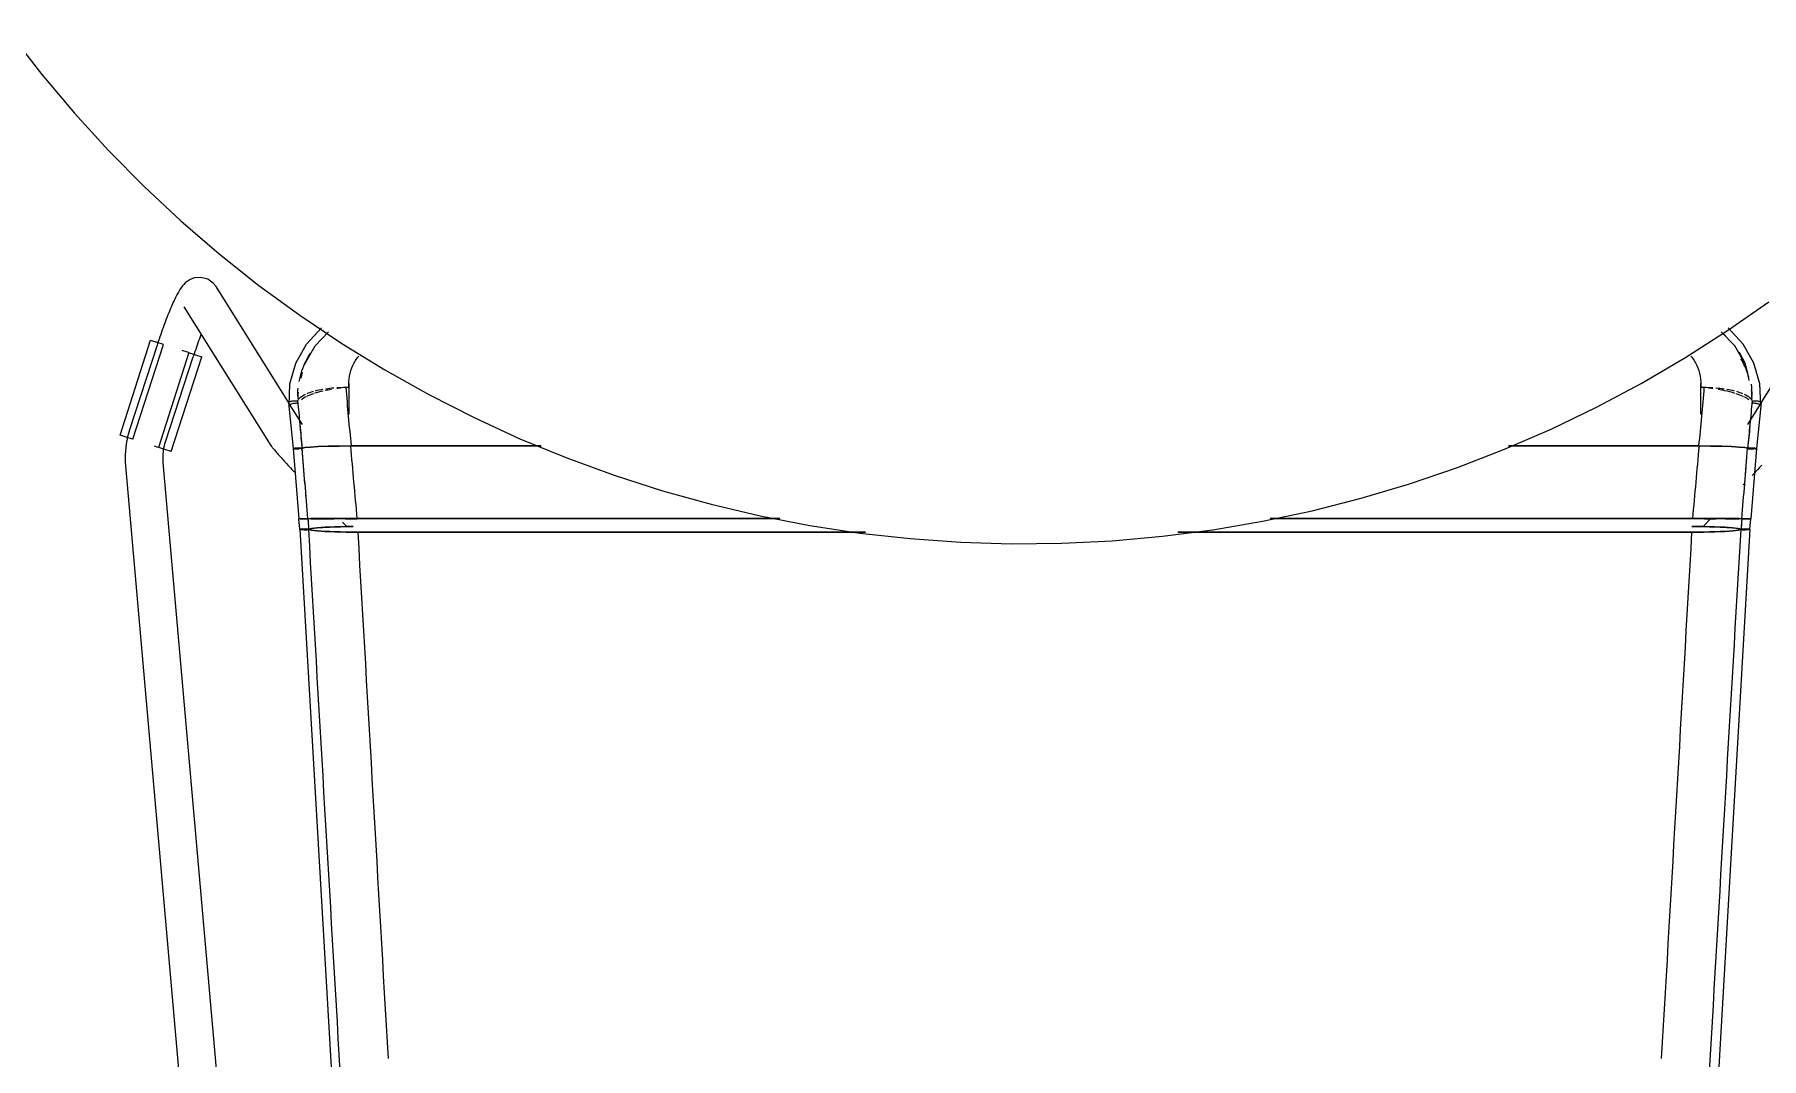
# Model space of a CAD drawing. Header units: millimetres. Extents: x 155927 to 317870, y -36033 to 97293.
# Drawn here: x 169434 to 169980, y 11743 to 12067 of the extents above; entities that cross this region are included whole.
import ezdxf

# ---------------------------------------------------------------- set-up
doc = ezdxf.new("R2010")
doc.units = ezdxf.units.MM
doc.header["$MEASUREMENT"] = 0
doc.layers.add('I-FURN', color=8, linetype='CONTINUOUS', lineweight=9)

msp = doc.modelspace()

# ---------------------------------------------------------------- linework, layer by layer
at = {"layer": 'I-FURN'}
for p, q in [((169426.52, 12067.12), (169436.33, 12054.48)), ((169436.33, 12054.48), (169446.64, 12042.24)), ((169446.64, 12042.24), (169457.43, 12030.43)), ((169457.43, 12030.43), (169468.68, 12019.05)), ((169468.68, 12019.05), (169480.37, 12008.14)), ((169480.37, 12008.14), (169492.5, 11997.7)), ((169492.5, 11997.7), (169505.03, 11987.76)), ((169480.57, 11987.23), (169480.29, 11986.84)), ((169480.88, 11987.63), (169480.57, 11987.23)), ((169481.25, 11988.06), (169480.88, 11987.63)), ((169481.72, 11988.52), (169481.25, 11988.06)), ((169482.35, 11989.04), (169481.72, 11988.52)), ((169483.26, 11989.61), (169482.35, 11989.04)), ((169484.64, 11990.13), (169483.26, 11989.61)), ((169486.61, 11990.3), (169484.64, 11990.13)), ((169488.84, 11989.71), (169486.61, 11990.3)), ((169490.57, 11988.49), (169488.84, 11989.71)), ((169490.57, 11988.49), (169491.47, 11987.37)), ((169514.5, 11950.6), (169491.47, 11987.37)), ((169505.03, 11987.76), (169517.95, 11978.32)), ((170003.25, 11987.37), (169980.22, 11950.6)), ((169477.71, 11981.92), (169477.47, 11981.38)), ((169477.94, 11982.45), (169477.71, 11981.92)), ((169478.18, 11982.96), (169477.94, 11982.45)), ((169478.41, 11983.45), (169478.18, 11982.96)), ((169478.64, 11983.93), (169478.41, 11983.45)), ((169478.87, 11984.38), (169478.64, 11983.93)), ((169479.1, 11984.82), (169478.87, 11984.38)), ((169479.33, 11985.25), (169479.1, 11984.82)), ((169479.56, 11985.66), (169479.33, 11985.25)), ((169479.8, 11986.06), (169479.56, 11985.66)), ((169480.04, 11986.45), (169479.8, 11986.06)), ((169480.29, 11986.84), (169480.04, 11986.45)), ((169969.64, 11973.44), (169982.76, 11982.6)), ((169475.47, 11976.45), (169475.22, 11975.77)), ((169475.73, 11977.11), (169475.47, 11976.45)), ((169475.98, 11977.77), (169475.73, 11977.11)), ((169476.23, 11978.41), (169475.98, 11977.77)), ((169476.48, 11979.03), (169476.23, 11978.41)), ((169476.73, 11979.64), (169476.48, 11979.03)), ((169476.98, 11980.24), (169476.73, 11979.64)), ((169477.22, 11980.82), (169476.98, 11980.24)), ((169477.47, 11981.38), (169477.22, 11980.82)), ((169481.3, 11981), (169508.6, 11937.41)), ((169517.95, 11978.32), (169531.24, 11969.41)), ((169473.45, 11970.78), (169473.2, 11970.04)), ((169473.7, 11971.51), (169473.45, 11970.78)), ((169473.95, 11972.24), (169473.7, 11971.51)), ((169474.2, 11972.96), (169473.95, 11972.24)), ((169474.45, 11973.68), (169474.2, 11972.96)), ((169474.71, 11974.38), (169474.45, 11973.68)), ((169474.96, 11975.08), (169474.71, 11974.38)), ((169475.22, 11975.77), (169474.96, 11975.08)), ((169486.19, 11970.85), (169485.96, 11970.21)), ((169486.43, 11971.49), (169486.19, 11970.85)), ((169486.66, 11972.11), (169486.43, 11971.49)), ((169520.1, 11969.18), (169524.85, 11974.33)), ((169522.79, 11968.6), (169527.05, 11973.07)), ((169956.16, 11964.82), (169969.64, 11973.44)), ((169971.93, 11968.6), (169967.67, 11973.07)), ((169974.62, 11969.18), (169969.87, 11974.33)), ((169461.1, 11940.39), (169470.78, 11970.4)), ((169472.81, 11968.84), (169464.1, 11942.03)), ((169465.14, 11939.09), (169474.83, 11969.09)), ((169470.78, 11970.4), (169472.74, 11969.77)), ((169472.74, 11969.77), (169474.71, 11969.13)), ((169472.96, 11969.3), (169472.81, 11968.84)), ((169473.2, 11970.04), (169472.96, 11969.3)), ((169482.9, 11966.49), (169473.21, 11936.48)), ((169482.8, 11966.52), (169480.79, 11967.17)), ((169483.02, 11966.45), (169484.99, 11965.81)), ((169484.33, 11965.46), (169484.22, 11965.14)), ((169484.56, 11966.16), (169484.33, 11965.46)), ((169484.79, 11966.85), (169484.56, 11966.16)), ((169485.02, 11967.53), (169484.79, 11966.85)), ((169484.99, 11965.81), (169486.94, 11965.18)), ((169485.25, 11968.21), (169485.02, 11967.53)), ((169485.49, 11968.88), (169485.25, 11968.21)), ((169485.72, 11969.55), (169485.49, 11968.88)), ((169485.96, 11970.21), (169485.72, 11969.55)), ((169516.71, 11963.17), (169520.1, 11969.18)), ((169519.42, 11962.77), (169522.79, 11968.6)), ((169531.24, 11969.41), (169544.87, 11961.03)), ((169975.3, 11962.77), (169971.93, 11968.6)), ((169978.01, 11963.17), (169974.62, 11969.18)), ((169475.51, 11938.32), (169484.22, 11965.14)), ((169477.25, 11935.18), (169486.94, 11965.18)), ((169514.84, 11956.65), (169516.71, 11963.17)), ((169544.87, 11961.03), (169558.83, 11953.21)), ((169942.35, 11956.74), (169956.16, 11964.82)), ((169979.88, 11956.65), (169978.01, 11963.17)), ((169514.55, 11949.74), (169514.84, 11956.65)), ((169532.5, 11955.53), (169533.55, 11955.53)), ((169533.49, 11956.77), (169533.49, 11947.02)), ((169928.23, 11949.22), (169942.35, 11956.74)), ((169961.17, 11955.53), (169962.22, 11955.53)), ((169961.23, 11947.02), (169961.23, 11956.77)), ((169980.17, 11949.74), (169979.88, 11956.65)), ((169514.43, 11950.64), (169515.85, 11936.15)), ((169518.77, 11943.78), (169514.73, 11950.23)), ((169558.83, 11953.21), (169573.09, 11945.96)), ((169913.82, 11942.28), (169928.23, 11949.22)), ((169979.99, 11950.23), (169975.95, 11943.78)), ((169980.29, 11950.64), (169978.87, 11936.15)), ((169573.09, 11945.96), (169587.62, 11939.27)), ((169463.05, 11939.76), (169461.1, 11940.39)), ((169463.24, 11938.72), (169463.04, 11937.59)), ((169465.02, 11939.13), (169463.05, 11939.76)), ((169463.48, 11939.83), (169463.24, 11938.72)), ((169463.77, 11940.94), (169463.48, 11939.83)), ((169464.1, 11942.03), (169463.77, 11940.94)), ((169475.31, 11937.66), (169475.5, 11938.3)), ((169475.5, 11938.3), (169475.51, 11938.32)), ((169587.62, 11939.27), (169602.42, 11933.18)), ((169899.14, 11935.91), (169913.82, 11942.28)), ((169462.72, 11934.18), (169462.7, 11933.04)), ((169462.7, 11933.04), (169462.73, 11931.9)), ((169462.78, 11935.32), (169462.72, 11934.18)), ((169462.88, 11936.46), (169462.78, 11935.32)), ((169463.04, 11937.59), (169462.88, 11936.46)), ((169473.11, 11936.51), (169471.95, 11936.89)), ((169475.3, 11935.81), (169473.33, 11936.44)), ((169474.7, 11933.08), (169474.71, 11933.74)), ((169474.72, 11932.42), (169474.7, 11933.08)), ((169474.71, 11933.74), (169474.74, 11934.41)), ((169474.74, 11934.41), (169474.8, 11935.06)), ((169474.8, 11935.06), (169474.89, 11935.72)), ((169474.89, 11935.72), (169475, 11936.37)), ((169475, 11936.37), (169475.14, 11937.02)), ((169475.14, 11937.02), (169475.31, 11937.66)), ((169477.25, 11935.18), (169475.3, 11935.81)), ((169508.6, 11937.41), (169508.82, 11937.09)), ((169508.82, 11937.09), (169509, 11936.83)), ((169509, 11936.83), (169509.17, 11936.6)), ((169509.17, 11936.6), (169509.35, 11936.38)), ((169509.35, 11936.38), (169509.53, 11936.16)), ((169509.53, 11936.16), (169509.72, 11935.93)), ((169509.72, 11935.93), (169509.92, 11935.69)), ((169509.92, 11935.69), (169510.13, 11935.43)), ((169510.13, 11935.43), (169510.36, 11935.17)), ((169510.36, 11935.17), (169510.61, 11934.89)), ((169510.61, 11934.89), (169510.86, 11934.59)), ((169510.86, 11934.59), (169511.14, 11934.28)), ((169511.14, 11934.28), (169511.42, 11933.96)), ((169511.42, 11933.96), (169511.73, 11933.62)), ((169511.73, 11933.62), (169512.04, 11933.27)), ((169512.04, 11933.27), (169512.37, 11932.91)), ((169512.37, 11932.91), (169512.71, 11932.53)), ((169512.71, 11932.53), (169513.07, 11932.14)), ((169515.92, 11936.17), (169515.85, 11936.15)), ((169515.85, 11936.15), (169515.92, 11936.12)), ((169515.86, 11936.15), (169515.92, 11936.17)), ((169515.86, 11936.15), (169517.68, 11913.94)), ((169515.92, 11936.12), (169515.86, 11936.15)), ((169516.11, 11936.2), (169515.92, 11936.17)), ((169515.92, 11936.12), (169516.1, 11936.1)), ((169516.11, 11936.1), (169515.92, 11936.12)), ((169516.1, 11936.1), (169516.4, 11936.07)), ((169516.41, 11936.22), (169516.11, 11936.2)), ((169516.11, 11936.2), (169516.41, 11936.22)), ((169516.4, 11936.07), (169516.11, 11936.1)), ((169516.4, 11936.07), (169516.78, 11936.06)), ((169516.78, 11936.06), (169516.4, 11936.07)), ((169516.79, 11936.23), (169516.41, 11936.22)), ((169516.41, 11936.22), (169516.79, 11936.23)), ((169516.78, 11936.06), (169517.23, 11936.05)), ((169517.23, 11936.05), (169516.78, 11936.06)), ((169517.24, 11936.24), (169516.79, 11936.23)), ((169516.79, 11936.23), (169517.25, 11936.24)), ((169517.23, 11936.05), (169517.72, 11936.04)), ((169517.72, 11936.04), (169517.23, 11936.05)), ((169517.73, 11936.25), (169517.24, 11936.24)), ((169517.25, 11936.24), (169517.74, 11936.25)), ((169518.23, 11936.25), (169517.73, 11936.25)), ((169517.74, 11936.25), (169518.24, 11936.25)), ((169518.7, 11936.24), (169518.23, 11936.25)), ((169518.24, 11936.25), (169518.71, 11936.24)), ((169518.37, 11936.05), (169518.69, 11936.05)), ((169518.69, 11936.05), (169518.37, 11936.05)), ((169519.59, 11936.43), (169518.7, 11936.24)), ((169518.71, 11936.24), (169519.59, 11936.43)), ((169519.59, 11936.43), (169521.31, 11936.61)), ((169521.33, 11936.61), (169519.59, 11936.43)), ((169521.33, 11936.61), (169523.77, 11936.76)), ((169523.81, 11936.76), (169521.33, 11936.61)), ((169523.8, 11936.76), (169526.84, 11936.87)), ((169526.91, 11936.88), (169523.81, 11936.76)), ((169526.9, 11936.88), (169530.35, 11936.95)), ((169530.34, 11936.95), (169526.91, 11936.88)), ((169534.2, 11936.98), (169530.44, 11936.95)), ((169530.44, 11936.95), (169534.08, 11936.98)), ((169594.32, 11936.98), (169534.2, 11936.98)), ((169534.2, 11936.98), (169594.32, 11936.98)), ((169602.42, 11933.18), (169617.44, 11927.68)), ((169884.22, 11930.14), (169899.14, 11935.91)), ((169960.52, 11936.98), (169900.4, 11936.98)), ((169900.4, 11936.98), (169960.52, 11936.98)), ((169964.28, 11936.95), (169960.52, 11936.98)), ((169960.64, 11936.98), (169964.28, 11936.95)), ((169964.37, 11936.95), (169967.82, 11936.88)), ((169967.81, 11936.88), (169964.38, 11936.95)), ((169970.91, 11936.76), (169967.81, 11936.88)), ((169967.88, 11936.87), (169970.92, 11936.76)), ((169973.39, 11936.61), (169970.91, 11936.76)), ((169970.95, 11936.76), (169973.39, 11936.61)), ((169975.13, 11936.43), (169973.39, 11936.61)), ((169973.41, 11936.61), (169975.13, 11936.43)), ((169975.13, 11936.43), (169976.01, 11936.24)), ((169976.02, 11936.24), (169975.13, 11936.43)), ((169976.01, 11936.24), (169976.48, 11936.25)), ((169976.49, 11936.25), (169976.02, 11936.24)), ((169976.03, 11936.05), (169976.5, 11936.04)), ((169976.5, 11936.04), (169976.03, 11936.05)), ((169976.48, 11936.25), (169976.98, 11936.25)), ((169976.99, 11936.25), (169976.49, 11936.25)), ((169976.5, 11936.04), (169977, 11936.04)), ((169977, 11936.04), (169976.5, 11936.04)), ((169976.98, 11936.25), (169977.47, 11936.24)), ((169977.48, 11936.24), (169976.99, 11936.25)), ((169977, 11936.04), (169977.49, 11936.05)), ((169977.49, 11936.05), (169977, 11936.04)), ((169978.86, 11936.15), (169977.04, 11913.94)), ((169977.47, 11936.24), (169977.93, 11936.23)), ((169977.93, 11936.23), (169977.48, 11936.24)), ((169977.49, 11936.05), (169977.94, 11936.06)), ((169977.94, 11936.06), (169977.49, 11936.05)), ((169978.31, 11936.22), (169977.93, 11936.23)), ((169977.93, 11936.23), (169978.31, 11936.22)), ((169978.61, 11936.2), (169978.31, 11936.22)), ((169978.31, 11936.22), (169978.6, 11936.2)), ((169978.32, 11936.07), (169978.62, 11936.1)), ((169978.61, 11936.1), (169978.32, 11936.07)), ((169978.8, 11936.17), (169978.61, 11936.2)), ((169978.8, 11936.12), (169978.61, 11936.1)), ((169978.62, 11936.1), (169978.8, 11936.12)), ((169978.8, 11936.17), (169978.86, 11936.15)), ((169978.87, 11936.15), (169978.8, 11936.17)), ((169978.8, 11936.12), (169978.87, 11936.15)), ((169978.86, 11936.15), (169978.8, 11936.12)), ((169462.73, 11931.9), (169462.8, 11930.76)), ((169462.8, 11930.76), (169462.81, 11930.71)), ((169462.81, 11930.71), (169501.76, 11487.39)), ((169474.76, 11931.76), (169474.72, 11932.42)), ((169512.06, 11507.26), (169474.76, 11931.76)), ((169513.07, 11932.14), (169513.44, 11931.74)), ((169513.44, 11931.74), (169513.82, 11931.33)), ((169513.82, 11931.33), (169514.21, 11930.9)), ((169514.21, 11930.9), (169514.61, 11930.47)), ((169514.61, 11930.47), (169515.03, 11930.02)), ((169515.03, 11930.02), (169515.45, 11929.57)), ((169515.45, 11929.57), (169515.88, 11929.11)), ((169515.88, 11929.11), (169516.32, 11928.63)), ((169617.44, 11927.68), (169632.67, 11922.79)), ((169869.08, 11924.97), (169884.22, 11930.14)), ((169977.95, 11928.16), (169977.49, 11927.67)), ((169978.4, 11928.63), (169977.95, 11928.16)), ((169978.84, 11929.11), (169978.4, 11928.63)), ((169979.27, 11929.57), (169978.84, 11929.11)), ((169979.69, 11930.02), (169979.27, 11929.57)), ((169980.11, 11930.47), (169979.69, 11930.02)), ((169980.51, 11930.9), (169980.11, 11930.47)), ((169632.67, 11922.79), (169648.09, 11918.51)), ((169853.75, 11920.4), (169869.08, 11924.97)), ((169975.14, 11925.19), (169974.65, 11924.68)), ((169648.09, 11918.51), (169663.66, 11914.85)), ((169822.59, 11913.13), (169838.24, 11916.46)), ((169838.24, 11916.46), (169853.75, 11920.4)), ((169517.68, 11913.94), (169517.75, 11913.95)), ((169517.74, 11913.95), (169517.68, 11913.94)), ((169517.95, 11910.59), (169517.68, 11913.94)), ((169517.75, 11913.94), (169517.68, 11913.94)), ((169517.68, 11913.94), (169517.75, 11913.94)), ((169518.23, 11913.95), (169517.93, 11913.95)), ((169517.94, 11913.95), (169518.23, 11913.95)), ((169518.02, 11910.61), (169517.96, 11910.59)), ((169518.21, 11910.64), (169518.02, 11910.61)), ((169518.51, 11910.66), (169518.21, 11910.64)), ((169518.23, 11913.95), (169518.61, 11913.95)), ((169518.61, 11913.95), (169518.23, 11913.95)), ((169518.62, 11913.94), (169518.23, 11913.94)), ((169518.23, 11913.94), (169518.61, 11913.94)), ((169518.89, 11910.68), (169518.51, 11910.66)), ((169518.61, 11913.95), (169519.06, 11913.95)), ((169519.06, 11913.95), (169518.61, 11913.95)), ((169518.61, 11913.94), (169519.07, 11913.94)), ((169519.07, 11913.94), (169518.62, 11913.94)), ((169519.34, 11910.69), (169518.89, 11910.68)), ((169519.06, 11913.95), (169519.55, 11913.95)), ((169519.55, 11913.95), (169519.06, 11913.95)), ((169519.56, 11913.94), (169519.07, 11913.94)), ((169519.07, 11913.94), (169519.56, 11913.94)), ((169519.83, 11910.7), (169519.34, 11910.69)), ((169519.55, 11913.95), (169520.05, 11913.95)), ((169520.05, 11913.95), (169519.55, 11913.95)), ((169520.06, 11913.94), (169519.56, 11913.94)), ((169519.56, 11913.94), (169520.05, 11913.94)), ((169520.33, 11910.69), (169519.83, 11910.7)), ((169520.05, 11913.95), (169520.52, 11913.95)), ((169520.52, 11913.95), (169520.05, 11913.95)), ((169520.05, 11913.94), (169520.52, 11913.94)), ((169520.53, 11913.94), (169520.06, 11913.94)), ((169520.8, 11910.69), (169520.33, 11910.69)), ((169520.52, 11913.95), (169521.41, 11913.97)), ((169521.4, 11913.97), (169520.52, 11913.95)), ((169521.7, 11910.9), (169520.8, 11910.69)), ((169523.15, 11913.98), (169521.4, 11913.97)), ((169521.41, 11913.97), (169523.15, 11913.98)), ((169523.18, 11913.91), (169521.42, 11913.92)), ((169521.42, 11913.92), (169523.17, 11913.91)), ((169523.45, 11911.09), (169521.7, 11910.9)), ((169525.65, 11913.99), (169523.15, 11913.98)), ((169523.16, 11913.98), (169525.65, 11913.99)), ((169523.17, 11913.91), (169525.67, 11913.9)), ((169525.67, 11913.9), (169523.18, 11913.91)), ((169525.95, 11911.25), (169523.45, 11911.09)), ((169528.79, 11914), (169525.65, 11913.99)), ((169525.66, 11913.99), (169528.79, 11914)), ((169528.8, 11913.89), (169525.67, 11913.9)), ((169525.67, 11913.9), (169528.79, 11913.89)), ((169529.07, 11911.37), (169525.95, 11911.25)), ((169528.79, 11914), (169532.36, 11914.01)), ((169532.36, 11914.01), (169528.79, 11914)), ((169532.62, 11911.45), (169529.07, 11911.37)), ((169531.45, 11912.86), (169532.92, 11911.33)), ((169536.13, 11913.88), (169532.35, 11913.88)), ((169532.35, 11913.88), (169536.13, 11913.88)), ((169532.36, 11914.01), (169536.14, 11914.01)), ((169536.14, 11914.01), (169532.36, 11914.01)), ((169534.87, 11911.47), (169532.62, 11911.45)), ((169536.14, 11914.01), (169669.88, 11914.01)), ((169669.88, 11914.01), (169536.14, 11914.01)), ((169663.66, 11914.85), (169679.37, 11911.82)), ((169679.37, 11911.82), (169695.19, 11909.41)), ((169806.82, 11910.44), (169822.59, 11913.13)), ((169824.94, 11914.01), (169958.58, 11914.01)), ((169958.58, 11914.01), (169824.94, 11914.01)), ((169962.1, 11911.45), (169958.42, 11911.48)), ((169958.58, 11914.01), (169962.36, 11914.01)), ((169962.36, 11914.01), (169958.58, 11914.01)), ((169961.8, 11911.33), (169964.37, 11914)), ((169965.65, 11911.37), (169962.1, 11911.45)), ((169962.36, 11914.01), (169965.93, 11914)), ((169965.93, 11914), (169962.36, 11914.01)), ((169965.92, 11913.89), (169962.37, 11913.88)), ((169962.37, 11913.88), (169965.93, 11913.89)), ((169968.77, 11911.25), (169965.65, 11911.37)), ((169965.93, 11914), (169969.06, 11913.99)), ((169969.06, 11913.99), (169965.93, 11914)), ((169971.27, 11911.09), (169968.77, 11911.25)), ((169971.54, 11913.91), (169969.05, 11913.9)), ((169969.05, 11913.9), (169971.55, 11913.91)), ((169971.57, 11913.98), (169969.06, 11913.99)), ((169969.07, 11913.99), (169971.56, 11913.98)), ((169973.02, 11910.9), (169971.27, 11911.09)), ((169973.3, 11913.92), (169971.54, 11913.91)), ((169971.55, 11913.91), (169973.3, 11913.92)), ((169971.57, 11913.98), (169973.31, 11913.97)), ((169973.32, 11913.97), (169971.57, 11913.98)), ((169973.92, 11910.69), (169973.02, 11910.9)), ((169973.31, 11913.97), (169974.2, 11913.95)), ((169974.2, 11913.95), (169973.32, 11913.97)), ((169974.39, 11910.69), (169973.92, 11910.69)), ((169974.66, 11913.94), (169974.19, 11913.94)), ((169974.2, 11913.95), (169974.67, 11913.95)), ((169974.67, 11913.95), (169974.2, 11913.95)), ((169974.2, 11913.94), (169974.67, 11913.94)), ((169974.89, 11910.7), (169974.39, 11910.69)), ((169975.16, 11913.94), (169974.66, 11913.94)), ((169974.67, 11913.95), (169975.17, 11913.95)), ((169975.17, 11913.95), (169974.67, 11913.95)), ((169974.67, 11913.94), (169975.16, 11913.94)), ((169975.38, 11910.69), (169974.89, 11910.7)), ((169975.65, 11913.94), (169975.16, 11913.94)), ((169975.16, 11913.94), (169975.65, 11913.94)), ((169975.17, 11913.95), (169975.66, 11913.95)), ((169975.66, 11913.95), (169975.17, 11913.95)), ((169975.83, 11910.68), (169975.38, 11910.69)), ((169976.1, 11913.94), (169975.65, 11913.94)), ((169975.65, 11913.94), (169976.11, 11913.94)), ((169975.66, 11913.95), (169976.11, 11913.95)), ((169976.11, 11913.95), (169975.66, 11913.95)), ((169976.21, 11910.66), (169975.83, 11910.68)), ((169976.48, 11913.94), (169976.1, 11913.94)), ((169976.11, 11913.95), (169976.49, 11913.95)), ((169976.49, 11913.95), (169976.11, 11913.95)), ((169976.11, 11913.94), (169976.49, 11913.94)), ((169976.51, 11910.64), (169976.21, 11910.66)), ((169976.78, 11913.94), (169976.48, 11913.94)), ((169976.49, 11913.95), (169976.78, 11913.95)), ((169976.79, 11913.95), (169976.49, 11913.95)), ((169976.49, 11913.94), (169976.78, 11913.94)), ((169976.7, 11910.61), (169976.51, 11910.64)), ((169976.76, 11910.59), (169976.7, 11910.61)), ((169976.77, 11910.59), (169977.04, 11913.94)), ((169976.78, 11913.95), (169976.97, 11913.95)), ((169976.97, 11913.94), (169976.78, 11913.94)), ((169976.78, 11913.94), (169976.97, 11913.94)), ((169976.97, 11913.95), (169976.79, 11913.95)), ((169976.97, 11913.95), (169977.04, 11913.94)), ((169977.04, 11913.94), (169976.97, 11913.95)), ((169977.04, 11913.94), (169976.97, 11913.94)), ((169976.97, 11913.94), (169977.04, 11913.94)), ((169517.96, 11910.59), (169537.24, 11578.68)), ((169517.96, 11910.59), (169518.02, 11910.56)), ((169518.02, 11910.56), (169518.21, 11910.53)), ((169518.21, 11910.53), (169518.5, 11910.51)), ((169518.5, 11910.51), (169518.88, 11910.49)), ((169518.88, 11910.49), (169519.33, 11910.48)), ((169519.33, 11910.48), (169519.82, 11910.47)), ((169519.82, 11910.47), (169520.32, 11910.48)), ((169520.32, 11910.48), (169520.79, 11910.49)), ((169520.79, 11910.49), (169521.68, 11910.28)), ((169521.68, 11910.28), (169523.43, 11910.08)), ((169523.43, 11910.08), (169525.93, 11909.92)), ((169525.93, 11909.92), (169529.06, 11909.8)), ((169529.06, 11909.8), (169532.62, 11909.72)), ((169532.62, 11909.72), (169536.41, 11909.69)), ((169536.41, 11909.69), (169696.98, 11909.69)), ((169696.98, 11909.69), (169536.41, 11909.69)), ((169695.19, 11909.41), (169711.09, 11907.64)), ((169711.09, 11907.64), (169727.05, 11906.51)), ((169727.05, 11906.51), (169743.04, 11906.02)), ((169743.04, 11906.02), (169759.04, 11906.17)), ((169759.04, 11906.17), (169775.02, 11906.95)), ((169775.02, 11906.95), (169790.95, 11908.38)), ((169790.95, 11908.38), (169806.82, 11910.44)), ((169795.71, 11909.69), (169958.31, 11909.69)), ((169958.31, 11909.69), (169795.71, 11909.69)), ((169976.76, 11910.59), (169957.48, 11578.68)), ((169958.31, 11909.69), (169962.1, 11909.72)), ((169962.1, 11909.72), (169965.66, 11909.8)), ((169965.66, 11909.8), (169968.79, 11909.92)), ((169968.79, 11909.92), (169971.29, 11910.08)), ((169971.29, 11910.08), (169973.04, 11910.28)), ((169973.04, 11910.28), (169973.93, 11910.49)), ((169973.93, 11910.49), (169974.4, 11910.48)), ((169974.4, 11910.48), (169974.9, 11910.47)), ((169974.9, 11910.47), (169975.39, 11910.48)), ((169975.39, 11910.48), (169975.84, 11910.49)), ((169975.84, 11910.49), (169976.22, 11910.51)), ((169976.22, 11910.51), (169976.51, 11910.53)), ((169976.51, 11910.53), (169976.7, 11910.56)), ((169976.7, 11910.56), (169976.76, 11910.59))]:
    msp.add_line(p, q, dxfattribs=at)
for points in [[(169967.61, 11973.05), (169968.08, 11972.67), (169968.54, 11972.27), (169969, 11971.87)], [(169518.79, 11960.19), (169518.58, 11959.61), (169518.43, 11959.02), (169518.32, 11958.43)], [(169517.3, 11952.73), (169517.31, 11953.55), (169517.35, 11954.38), (169517.43, 11955.2)], [(169525.31, 11954.31), (169524.39, 11954.1), (169523.45, 11953.87), (169522.6, 11953.62)], [(169522.92, 11954.43), (169523.66, 11954.62), (169524.46, 11954.77), (169525.3, 11954.93)], [(169527.97, 11954.85), (169527.29, 11954.73), (169526.64, 11954.6), (169525.98, 11954.46)], [(169526.15, 11955.06), (169527, 11955.18), (169527.87, 11955.3), (169528.78, 11955.36)], [(169531.09, 11955.29), (169530.61, 11955.24), (169530.14, 11955.18), (169529.68, 11955.11)], [(169529.71, 11955.43), (169530.62, 11955.49), (169531.55, 11955.52), (169532.5, 11955.53)], [(169532.5, 11955.53), (169532.76, 11952.5), (169533.3, 11946.36), (169533.89, 11940.11), (169534.2, 11936.98)], [(169533.55, 11955.53), (169533.5, 11956.03), (169533.48, 11956.54), (169533.49, 11957.05)], [(169962.22, 11955.53), (169961.96, 11952.5), (169961.42, 11946.36), (169960.83, 11940.11), (169960.52, 11936.98)], [(169961.22, 11957.05), (169961.23, 11956.54), (169961.21, 11956.03), (169961.17, 11955.53)], [(169962.22, 11955.53), (169963.17, 11955.52), (169964.09, 11955.49), (169965, 11955.43)], [(169965.05, 11955.11), (169964.58, 11955.18), (169964.11, 11955.23), (169963.63, 11955.28)], [(169965.93, 11955.36), (169966.83, 11955.29), (169967.72, 11955.18), (169968.57, 11955.06)], [(169969.42, 11954.93), (169970.26, 11954.78), (169971.07, 11954.62), (169971.81, 11954.43)], [(169977.11, 11956.47), (169977.3, 11955.24), (169977.34, 11953.98), (169977.34, 11952.72)], [(169977.41, 11952.02), (169977.4, 11952.92), (169977.34, 11953.82), (169977.23, 11954.71)], [(169517.27, 11951.19), (169517.41, 11951.59), (169517.98, 11952.34), (169519.12, 11953.04), (169519.81, 11953.36)], [(169517.27, 11951.19), (169517.51, 11948.75), (169517.98, 11943.8), (169518.46, 11938.76), (169518.7, 11936.24)], [(169517.41, 11953.97), (169517.35, 11953.32), (169517.34, 11952.67), (169517.35, 11952.02)], [(169519.85, 11952.5), (169519.21, 11952.19), (169518.82, 11951.87), (169518.49, 11951.55)], [(169522.27, 11953.47), (169521.46, 11953.2), (169520.65, 11952.92), (169520.1, 11952.62)], [(169520.27, 11953.56), (169520.85, 11953.81), (169521.51, 11954.04), (169522.25, 11954.25)], [(169974.62, 11952.62), (169973.99, 11952.92), (169973.24, 11953.19), (169972.42, 11953.46)], [(169972.47, 11954.25), (169973.2, 11954.04), (169973.84, 11953.81), (169974.44, 11953.56)], [(169976.44, 11951.55), (169976.03, 11951.87), (169975.51, 11952.2), (169974.87, 11952.51)], [(169977.45, 11951.19), (169977.21, 11948.75), (169976.74, 11943.8), (169976.26, 11938.76), (169976.02, 11936.24)], [(169980.11, 11949.89), (169980.07, 11949.93), (169979.94, 11950.03), (169979.65, 11950.16), (169979.26, 11950.28), (169978.8, 11950.37), (169978.31, 11950.44), (169977.81, 11950.47), (169977.5, 11950.47), (169977.35, 11950.46)], [(169517.98, 11943.14), (169518.22, 11940.79), (169518.45, 11938.43), (169518.69, 11936.05)], [(169976.74, 11943.14), (169976.51, 11940.85), (169976.28, 11938.55), (169976.05, 11936.24)], [(169519.6, 11925.1), (169519.3, 11928.76), (169518.99, 11932.41), (169518.69, 11936.05)], [(169520.52, 11913.95), (169520.22, 11917.67), (169519.61, 11925.11), (169519.01, 11932.53), (169518.71, 11936.24)], [(169535.11, 11925.5), (169534.77, 11929.33), (169534.42, 11933.15), (169534.08, 11936.98)], [(169960.64, 11936.98), (169960.29, 11933.15), (169959.95, 11929.33), (169959.61, 11925.5)], [(169974.2, 11913.95), (169974.5, 11917.67), (169975.11, 11925.11), (169975.71, 11932.53), (169976.01, 11936.24)], [(169536.14, 11914.01), (169535.8, 11917.84), (169535.46, 11921.67), (169535.11, 11925.5)], [(169959.61, 11925.5), (169959.26, 11921.67), (169958.92, 11917.84), (169958.58, 11914.01)], [(169520, 11920.26), (169519.97, 11920.67), (169519.93, 11921.08), (169519.9, 11921.49)], [(169520.52, 11913.95), (169520.56, 11913.37), (169520.65, 11912.22), (169520.74, 11911.06), (169520.79, 11910.49)], [(169520.53, 11913.94), (169520.57, 11913.4), (169520.66, 11912.31), (169520.75, 11911.23), (169520.8, 11910.69)], [(169974.19, 11913.94), (169974.15, 11913.4), (169974.06, 11912.31), (169973.97, 11911.23), (169973.92, 11910.69)], [(169973.92, 11910.69), (169974.52, 11910.7), (169976.03, 11910.7), (169976.77, 11910.62), (169976.77, 11910.59)], [(169974.2, 11913.95), (169974.15, 11913.37), (169974.07, 11912.22), (169973.98, 11911.06), (169973.93, 11910.49)], [(169540.11, 11578.49), (169536.89, 11633.72), (169530.45, 11744.32), (169524.01, 11855.08), (169520.79, 11910.49)], [(169545.99, 11743.2), (169542.8, 11798.66), (169539.6, 11854.17), (169536.41, 11909.69)], [(169958.31, 11909.69), (169955.12, 11854.17), (169951.92, 11798.64), (169948.72, 11743.2)], [(169954.61, 11578.49), (169957.83, 11633.72), (169964.27, 11744.32), (169970.71, 11855.08), (169973.93, 11910.49)]]:
    msp.add_open_spline(points, degree=3, dxfattribs=at)
for points, knots in [([(169517.76, 11957.33), (169518.19, 11959.6), (169519.19, 11962.75), (169520.85, 11965.58), (169521.38, 11966.38)], [-0.8344313, -0.8344313, -0.8344313, -0.8344313, -0.6666667, -0.5975811, -0.5975811, -0.5975811, -0.5975811]), ([(169533.55, 11955.53), (169533.33, 11957.91), (169533.96, 11961.52), (169535.89, 11964.51), (169536.66, 11965.42)], [0, 0, 0, 0, 0.3333333, 0.5, 0.5, 0.5, 0.5]), ([(169958.06, 11965.42), (169958.83, 11964.51), (169960.76, 11961.52), (169961.39, 11957.91), (169961.17, 11955.53)], [0.5, 0.5, 0.5, 0.5, 0.6666667, 1, 1, 1, 1]), ([(169973.25, 11966.65), (169973.81, 11965.76), (169975.48, 11962.94), (169976.09, 11959.84), (169976.38, 11957.7)], [0.591443, 0.591443, 0.591443, 0.591443, 0.6666667, 0.8236682, 0.8236682, 0.8236682, 0.8236682]), ([(169976.38, 11958.8), (169975.98, 11960.14), (169975.25, 11962.1), (169974.25, 11963.93), (169973.9, 11964.51)], [0.2297626, 0.2297626, 0.2297626, 0.2297626, 0.3333333, 0.3824546, 0.3824546, 0.3824546, 0.3824546]), ([(169972, 11953.61), (169971.01, 11953.92), (169969.3, 11954.35), (169967.43, 11954.74), (169966.75, 11954.86)], [-0.5, -0.5, -0.5, -0.5, -0.3333333, -0.2410291, -0.2410291, -0.2410291, -0.2410291]), ([(169514.48, 11950.79), (169514.5, 11950.81), (169514.54, 11950.86), (169514.65, 11950.93), (169514.84, 11951.03), (169515.16, 11951.13), (169515.56, 11951.21), (169515.91, 11951.24), (169516.29, 11951.26), (169516.73, 11951.25), (169517.09, 11951.22), (169517.27, 11951.19)], [0.5555556, 0.5555556, 0.5555556, 0.5555556, 0.5833333, 0.6180556, 0.6527778, 0.7222222, 0.7916667, 0.8263889, 0.8611111, 0.9305556, 1, 1, 1, 1]), ([(169517.37, 11950.46), (169517.15, 11950.47), (169516.66, 11950.46), (169515.91, 11950.38), (169515.24, 11950.23), (169514.81, 11950.05), (169514.65, 11949.93), (169514.61, 11949.89)], [-1, -1, -1, -1, -0.90625, -0.8125, -0.71875, -0.625, -0.5625, -0.5625, -0.5625, -0.5625]), ([(169974.93, 11953.35), (169975.61, 11953.03), (169976.75, 11952.33), (169977.31, 11951.59), (169977.45, 11951.19)], [0.6690305, 0.6690305, 0.6690305, 0.6690305, 0.8333333, 1, 1, 1, 1]), ([(169977.45, 11951.19), (169977.6, 11951.21), (169977.88, 11951.24), (169978.3, 11951.26), (169978.68, 11951.25), (169978.97, 11951.23), (169979.24, 11951.19), (169979.49, 11951.14), (169979.71, 11951.08), (169979.91, 11951.02), (169980.11, 11950.92), (169980.21, 11950.83), (169980.24, 11950.79)], [0, 0, 0, 0, 0.0555556, 0.1111111, 0.1666667, 0.1944444, 0.2222222, 0.2777778, 0.3055556, 0.3333333, 0.3888889, 0.4444444, 0.4444444, 0.4444444, 0.4444444]), ([(169974.2, 11913.94), (169974.5, 11917.63), (169974.94, 11922.97), (169975.38, 11928.3), (169975.52, 11929.94)], [0, 0, 0, 0, 0.5, 0.7233886, 0.7233886, 0.7233886, 0.7233886]), ([(169517.95, 11910.59), (169517.95, 11910.6), (169518.09, 11910.63), (169518.49, 11910.66), (169518.87, 11910.68), (169519.33, 11910.69), (169519.83, 11910.7), (169520.33, 11910.7), (169520.65, 11910.69), (169520.8, 11910.69)], [-0.5, -0.5, -0.5, -0.5, -0.375, -0.3125, -0.25, -0.1875, -0.125, -0.0625, 0, 0, 0, 0]), ([(169520.8, 11910.69), (169521.09, 11910.83), (169522.48, 11911.04), (169525.83, 11911.26), (169528.99, 11911.38), (169532.1, 11911.45), (169534.11, 11911.47), (169534.87, 11911.48)], [-1, -1, -1, -1, -0.6666667, -0.5, -0.3333333, -0.1666667, -0.0664381, -0.0664381, -0.0664381, -0.0664381]), ([(169958.42, 11911.48), (169960.94, 11911.48), (169964.71, 11911.42), (169968.89, 11911.26), (169972.24, 11911.04), (169973.63, 11910.83), (169973.92, 11910.69)], [-0.996036, -0.996036, -0.996036, -0.996036, -0.6666667, -0.5, -0.3333333, 0, 0, 0, 0]), ([(169520.79, 11910.49), (169520.56, 11910.48), (169520.07, 11910.47), (169519.44, 11910.48), (169518.98, 11910.49), (169518.57, 11910.5), (169518.11, 11910.53), (169517.95, 11910.57), (169517.95, 11910.59)], [-1, -1, -1, -1, -0.90625, -0.8125, -0.765625, -0.71875, -0.625, -0.501507, -0.501507, -0.501507, -0.501507]), ([(169536.41, 11909.69), (169535.13, 11909.69), (169532.58, 11909.71), (169528.98, 11909.79), (169525.81, 11909.91), (169522.45, 11910.13), (169521.07, 11910.34), (169520.79, 11910.49)], [-1, -1, -1, -1, -0.833333, -0.666667, -0.5, -0.333333, 0, 0, 0, 0]), ([(169973.93, 11910.49), (169973.65, 11910.34), (169972.27, 11910.13), (169968.91, 11909.91), (169965.74, 11909.79), (169962.14, 11909.71), (169959.59, 11909.69), (169958.31, 11909.69)], [-1, -1, -1, -1, -0.666667, -0.5, -0.333333, -0.166667, 0, 0, 0, 0]), ([(169976.77, 11910.59), (169976.77, 11910.57), (169976.63, 11910.54), (169976.24, 11910.51), (169975.85, 11910.49), (169975.4, 11910.48), (169974.9, 11910.47), (169974.4, 11910.48), (169974.08, 11910.48), (169973.93, 11910.49)], [-0.498493, -0.498493, -0.498493, -0.498493, -0.375, -0.3125, -0.25, -0.1875, -0.125, -0.0625, 0, 0, 0, 0])]:
    msp.add_open_spline(points, degree=3, knots=knots, dxfattribs=at)

doc.saveas('drawing.dxf')
